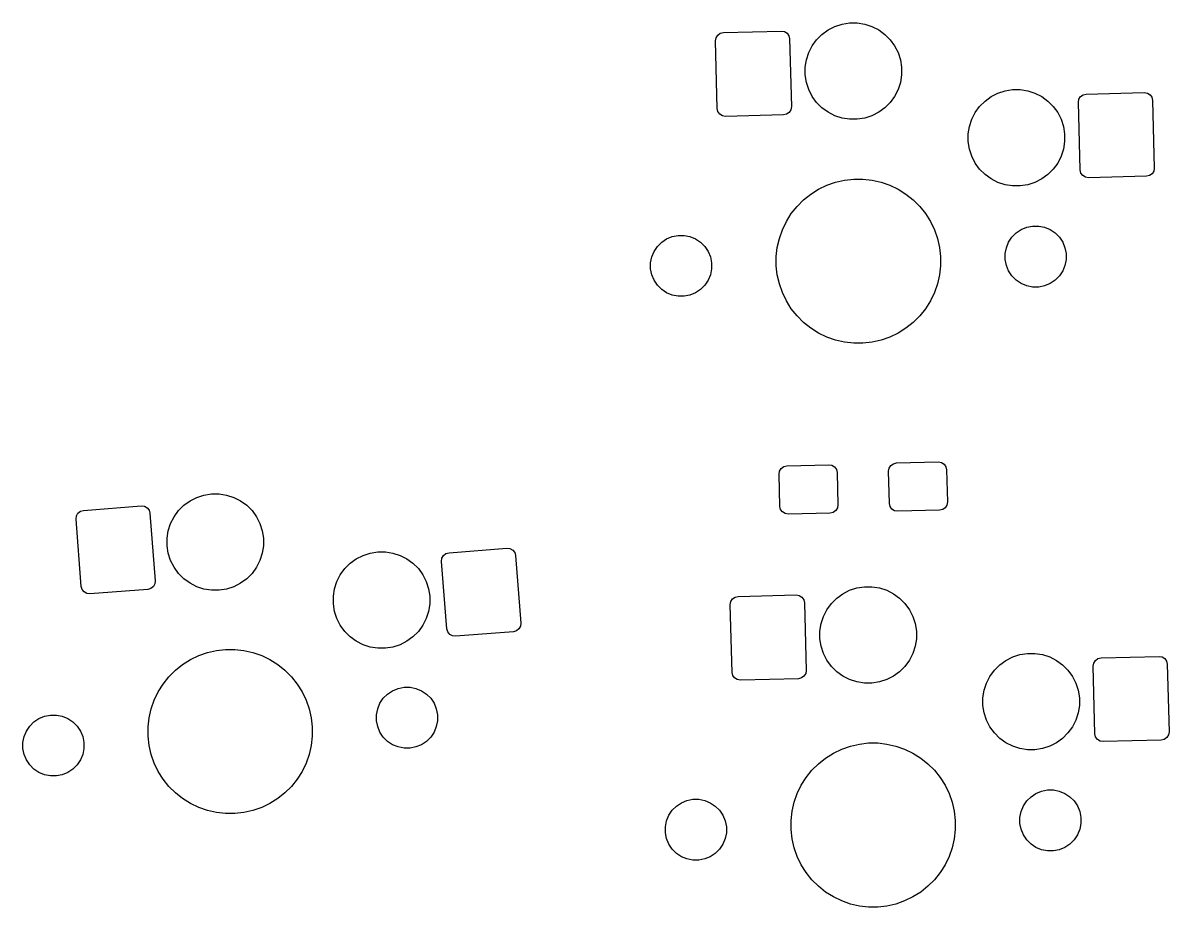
# Model space of a CAD drawing. Extents: x -173 to 103, y -39 to 58.
# Drawn here: x 9.27 to 44.81, y 30.9 to 58.33 of the extents above; entities that cross this region are included whole.
import ezdxf

# ---------------------------------------------------------------- set-up
doc = ezdxf.new("R2010")
doc.units = 0
doc.layers.add('BLACK', color=7, linetype='CONTINUOUS')

msp = doc.modelspace()

# ---------------------------------------------------------------- linework, layer by layer
at = {"layer": 'BLACK', "linetype": 'CONTINUOUS'}
for p, q in [((34.674033, 58.294858), (34.906512, 58.331679)), ((34.906512, 58.331679), (35.14189, 58.331679)), ((35.14189, 58.331679), (35.374369, 58.294858)), ((30.76469, 57.870828), (30.816742, 57.953325)), ((30.816742, 57.953325), (30.896401, 58.009622)), ((30.896401, 58.009622), (30.991541, 58.03115)), ((30.991541, 58.03115), (32.790925, 58.078269)), ((32.790925, 58.078269), (32.887061, 58.06175)), ((32.887061, 58.06175), (32.969558, 58.009698)), ((32.969558, 58.009698), (33.025855, 57.930039)), ((33.883592, 57.810475), (34.050029, 57.976912)), ((34.050029, 57.976912), (34.240453, 58.115263)), ((34.240453, 58.115263), (34.450176, 58.222122)), ((34.450176, 58.222122), (34.674033, 58.294858)), ((35.374369, 58.294858), (35.598226, 58.222122)), ((35.598226, 58.222122), (35.807949, 58.115263)), ((35.807949, 58.115263), (35.998373, 57.976912)), ((35.998373, 57.976912), (36.16481, 57.810475)), ((30.748171, 57.774692), (30.76469, 57.870828)), ((30.803143, 55.675411), (30.748171, 57.774692)), ((33.025855, 57.930039), (33.047383, 57.834899)), ((33.047383, 57.834899), (33.102355, 55.735618)), ((33.638382, 57.410328), (33.745241, 57.620051)), ((33.745241, 57.620051), (33.883592, 57.810475)), ((36.16481, 57.810475), (36.303161, 57.620051)), ((36.303161, 57.620051), (36.41002, 57.410328)), ((33.565646, 57.186471), (33.638382, 57.410328)), ((36.41002, 57.410328), (36.482756, 57.186471)), ((33.528825, 56.953992), (33.565646, 57.186471)), ((33.528825, 56.718614), (33.528825, 56.953992)), ((36.482756, 57.186471), (36.519577, 56.953992)), ((36.519577, 56.953992), (36.519577, 56.718614)), ((33.565646, 56.486135), (33.528825, 56.718614)), ((36.519577, 56.718614), (36.482756, 56.486135)), ((33.638382, 56.262278), (33.565646, 56.486135)), ((33.745241, 56.052555), (33.638382, 56.262278)), ((36.41002, 56.262278), (36.303161, 56.052555)), ((36.482756, 56.486135), (36.41002, 56.262278)), ((39.506052, 56.153761), (39.729909, 56.226497)), ((39.729909, 56.226497), (39.962388, 56.263318)), ((39.962388, 56.263318), (40.197766, 56.263318)), ((40.197766, 56.263318), (40.430245, 56.226497)), ((40.430245, 56.226497), (40.654102, 56.153761)), ((42.245293, 56.125085), (44.044677, 56.172204)), ((44.044677, 56.172204), (44.140813, 56.155685)), ((33.883592, 55.862131), (33.745241, 56.052555)), ((34.050029, 55.695694), (33.883592, 55.862131)), ((36.16481, 55.862131), (35.998373, 55.695694)), ((36.303161, 56.052555), (36.16481, 55.862131)), ((38.939468, 55.742114), (39.105905, 55.908551)), ((39.105905, 55.908551), (39.296329, 56.046902)), ((39.296329, 56.046902), (39.506052, 56.153761)), ((40.654102, 56.153761), (40.863825, 56.046902)), ((40.863825, 56.046902), (41.054249, 55.908551)), ((41.054249, 55.908551), (41.220686, 55.742114)), ((42.001923, 55.868627), (42.018442, 55.964763)), ((42.056895, 53.769346), (42.001923, 55.868627)), ((42.018442, 55.964763), (42.070494, 56.04726)), ((42.070494, 56.04726), (42.150153, 56.103557)), ((42.150153, 56.103557), (42.245293, 56.125085)), ((44.140813, 56.155685), (44.22331, 56.103633)), ((44.22331, 56.103633), (44.279607, 56.023974)), ((44.279607, 56.023974), (44.301135, 55.928834)), ((44.301135, 55.928834), (44.356107, 53.829553)), ((30.824671, 55.580271), (30.803143, 55.675411)), ((30.880968, 55.500612), (30.824671, 55.580271)), ((30.963465, 55.44856), (30.880968, 55.500612)), ((32.858985, 55.47916), (31.059601, 55.432041)), ((32.954125, 55.500688), (32.858985, 55.47916)), ((33.033784, 55.556985), (32.954125, 55.500688)), ((33.085836, 55.639482), (33.033784, 55.556985)), ((33.102355, 55.735618), (33.085836, 55.639482)), ((34.240453, 55.557343), (34.050029, 55.695694)), ((34.450176, 55.450484), (34.240453, 55.557343)), ((35.807949, 55.557343), (35.598226, 55.450484)), ((35.998373, 55.695694), (35.807949, 55.557343)), ((38.694258, 55.341967), (38.801117, 55.55169)), ((38.801117, 55.55169), (38.939468, 55.742114)), ((41.220686, 55.742114), (41.359037, 55.55169)), ((41.359037, 55.55169), (41.465896, 55.341967)), ((31.059601, 55.432041), (30.963465, 55.44856)), ((34.674033, 55.377748), (34.450176, 55.450484)), ((34.906512, 55.340927), (34.674033, 55.377748)), ((35.14189, 55.340927), (34.906512, 55.340927)), ((35.374369, 55.377748), (35.14189, 55.340927)), ((35.598226, 55.450484), (35.374369, 55.377748)), ((38.584701, 54.885631), (38.621522, 55.11811)), ((38.621522, 55.11811), (38.694258, 55.341967)), ((41.465896, 55.341967), (41.538632, 55.11811)), ((41.538632, 55.11811), (41.575453, 54.885631)), ((38.584701, 54.650253), (38.584701, 54.885631)), ((41.575453, 54.885631), (41.575453, 54.650253)), ((38.621522, 54.417774), (38.584701, 54.650253)), ((38.694258, 54.193917), (38.621522, 54.417774)), ((41.538632, 54.417774), (41.465896, 54.193917)), ((41.575453, 54.650253), (41.538632, 54.417774)), ((38.801117, 53.984194), (38.694258, 54.193917)), ((41.465896, 54.193917), (41.359037, 53.984194)), ((38.939468, 53.79377), (38.801117, 53.984194)), ((39.105905, 53.627333), (38.939468, 53.79377)), ((41.220686, 53.79377), (41.054249, 53.627333)), ((41.359037, 53.984194), (41.220686, 53.79377)), ((42.078423, 53.674206), (42.056895, 53.769346)), ((42.13472, 53.594547), (42.078423, 53.674206)), ((44.339588, 53.733417), (44.287536, 53.65092)), ((44.356107, 53.829553), (44.339588, 53.733417)), ((34.202802, 53.294218), (34.472714, 53.388664)), ((34.472714, 53.388664), (34.751504, 53.452296)), ((34.751504, 53.452296), (35.035665, 53.484313)), ((35.035665, 53.484313), (35.321625, 53.484313)), ((35.321625, 53.484313), (35.605786, 53.452296)), ((35.605786, 53.452296), (35.884576, 53.388664)), ((35.884576, 53.388664), (36.154488, 53.294218)), ((39.296329, 53.488982), (39.105905, 53.627333)), ((39.506052, 53.382123), (39.296329, 53.488982)), ((39.729909, 53.309387), (39.506052, 53.382123)), ((40.654102, 53.382123), (40.430245, 53.309387)), ((40.863825, 53.488982), (40.654102, 53.382123)), ((41.054249, 53.627333), (40.863825, 53.488982)), ((42.217217, 53.542495), (42.13472, 53.594547)), ((42.313353, 53.525976), (42.217217, 53.542495)), ((44.112737, 53.573095), (42.313353, 53.525976)), ((44.207877, 53.594623), (44.112737, 53.573095)), ((44.287536, 53.65092), (44.207877, 53.594623)), ((33.479461, 52.839713), (33.703033, 53.018005)), ((33.703033, 53.018005), (33.945162, 53.170145)), ((33.945162, 53.170145), (34.202802, 53.294218)), ((36.154488, 53.294218), (36.412128, 53.170145)), ((36.412128, 53.170145), (36.654257, 53.018005)), ((36.654257, 53.018005), (36.877829, 52.839713)), ((39.962388, 53.272566), (39.729909, 53.309387)), ((40.197766, 53.272566), (39.962388, 53.272566)), ((40.430245, 53.309387), (40.197766, 53.272566)), ((33.098965, 52.413937), (33.277257, 52.637509)), ((33.277257, 52.637509), (33.479461, 52.839713)), ((36.877829, 52.839713), (37.080033, 52.637509)), ((37.080033, 52.637509), (37.258325, 52.413937)), ((32.946825, 52.171808), (33.098965, 52.413937)), ((37.258325, 52.413937), (37.410465, 52.171808)), ((32.728306, 51.644256), (32.822752, 51.914168)), ((32.822752, 51.914168), (32.946825, 52.171808)), ((37.410465, 52.171808), (37.534538, 51.914168)), ((37.534538, 51.914168), (37.628984, 51.644256)), ((40.074086, 51.816658), (40.228933, 51.920123)), ((40.228933, 51.920123), (40.40099, 51.991391)), ((40.40099, 51.991391), (40.583644, 52.027723)), ((40.583644, 52.027723), (40.769876, 52.027723)), ((40.769876, 52.027723), (40.95253, 51.991391)), ((40.95253, 51.991391), (41.124587, 51.920123)), ((41.124587, 51.920123), (41.279434, 51.816658)), ((29.077856, 51.528712), (29.232703, 51.632177)), ((29.232703, 51.632177), (29.40476, 51.703445)), ((29.40476, 51.703445), (29.587414, 51.739777)), ((29.587414, 51.739777), (29.773646, 51.739777)), ((29.773646, 51.739777), (29.9563, 51.703445)), ((29.9563, 51.703445), (30.128357, 51.632177)), ((30.128357, 51.632177), (30.283204, 51.528712)), ((32.664674, 51.365466), (32.728306, 51.644256)), ((37.628984, 51.644256), (37.692616, 51.365466)), ((39.838935, 51.530125), (39.9424, 51.684972)), ((39.9424, 51.684972), (40.074086, 51.816658)), ((41.279434, 51.816658), (41.41112, 51.684972)), ((41.41112, 51.684972), (41.514585, 51.530125)), ((28.771437, 51.070122), (28.842705, 51.242179)), ((28.842705, 51.242179), (28.94617, 51.397026)), ((28.94617, 51.397026), (29.077856, 51.528712)), ((30.283204, 51.528712), (30.41489, 51.397026)), ((30.41489, 51.397026), (30.518355, 51.242179)), ((30.518355, 51.242179), (30.589623, 51.070122)), ((32.632657, 51.081305), (32.664674, 51.365466)), ((37.692616, 51.365466), (37.724633, 51.081305)), ((39.731335, 51.175414), (39.767667, 51.358068)), ((39.767667, 51.358068), (39.838935, 51.530125)), ((41.514585, 51.530125), (41.585853, 51.358068)), ((41.585853, 51.358068), (41.622185, 51.175414)), ((28.735105, 50.887468), (28.771437, 51.070122)), ((28.735105, 50.701236), (28.735105, 50.887468)), ((30.589623, 51.070122), (30.625955, 50.887468)), ((30.625955, 50.887468), (30.625955, 50.701236)), ((32.632657, 50.795345), (32.632657, 51.081305)), ((37.724633, 51.081305), (37.724633, 50.795345)), ((39.731335, 50.989182), (39.731335, 51.175414)), ((39.767667, 50.806528), (39.731335, 50.989182)), ((41.622185, 50.989182), (41.585853, 50.806528)), ((41.622185, 51.175414), (41.622185, 50.989182)), ((28.771437, 50.518582), (28.735105, 50.701236)), ((28.842705, 50.346525), (28.771437, 50.518582)), ((30.589623, 50.518582), (30.518355, 50.346525)), ((30.625955, 50.701236), (30.589623, 50.518582)), ((32.664674, 50.511184), (32.632657, 50.795345)), ((32.728306, 50.232394), (32.664674, 50.511184)), ((37.692616, 50.511184), (37.628984, 50.232394)), ((37.724633, 50.795345), (37.692616, 50.511184)), ((39.838935, 50.634471), (39.767667, 50.806528)), ((39.9424, 50.479624), (39.838935, 50.634471)), ((40.074086, 50.347938), (39.9424, 50.479624)), ((41.41112, 50.479624), (41.279434, 50.347938)), ((41.514585, 50.634471), (41.41112, 50.479624)), ((41.585853, 50.806528), (41.514585, 50.634471)), ((28.94617, 50.191678), (28.842705, 50.346525)), ((29.077856, 50.059992), (28.94617, 50.191678)), ((30.41489, 50.191678), (30.283204, 50.059992)), ((30.518355, 50.346525), (30.41489, 50.191678)), ((32.822752, 49.962482), (32.728306, 50.232394)), ((37.628984, 50.232394), (37.534538, 49.962482)), ((40.228933, 50.244473), (40.074086, 50.347938)), ((40.40099, 50.173205), (40.228933, 50.244473)), ((40.583644, 50.136873), (40.40099, 50.173205)), ((40.769876, 50.136873), (40.583644, 50.136873)), ((40.95253, 50.173205), (40.769876, 50.136873)), ((41.124587, 50.244473), (40.95253, 50.173205)), ((41.279434, 50.347938), (41.124587, 50.244473)), ((29.232703, 49.956527), (29.077856, 50.059992)), ((29.40476, 49.885259), (29.232703, 49.956527)), ((29.587414, 49.848927), (29.40476, 49.885259)), ((29.773646, 49.848927), (29.587414, 49.848927)), ((29.9563, 49.885259), (29.773646, 49.848927)), ((30.128357, 49.956527), (29.9563, 49.885259)), ((30.283204, 50.059992), (30.128357, 49.956527)), ((32.946825, 49.704842), (32.822752, 49.962482)), ((37.534538, 49.962482), (37.410465, 49.704842)), ((33.098965, 49.462713), (32.946825, 49.704842)), ((33.277257, 49.239141), (33.098965, 49.462713)), ((37.258325, 49.462713), (37.080033, 49.239141)), ((37.410465, 49.704842), (37.258325, 49.462713)), ((33.479461, 49.036937), (33.277257, 49.239141)), ((37.080033, 49.239141), (36.877829, 49.036937)), ((33.703033, 48.858645), (33.479461, 49.036937)), ((33.945162, 48.706505), (33.703033, 48.858645)), ((34.202802, 48.582432), (33.945162, 48.706505)), ((36.412128, 48.706505), (36.154488, 48.582432)), ((36.654257, 48.858645), (36.412128, 48.706505)), ((36.877829, 49.036937), (36.654257, 48.858645)), ((34.472714, 48.487986), (34.202802, 48.582432)), ((34.751504, 48.424354), (34.472714, 48.487986)), ((35.035665, 48.392337), (34.751504, 48.424354)), ((35.321625, 48.392337), (35.035665, 48.392337)), ((35.605786, 48.424354), (35.321625, 48.392337)), ((35.884576, 48.487986), (35.605786, 48.424354)), ((36.154488, 48.582432), (35.884576, 48.487986)), ((32.734322, 44.427905), (32.786373, 44.510402)), ((32.786373, 44.510402), (32.866033, 44.566699)), ((32.866033, 44.566699), (32.961173, 44.588227)), ((32.961173, 44.588227), (34.260728, 44.622257)), ((34.260728, 44.622257), (34.356864, 44.605738)), ((34.356864, 44.605738), (34.439361, 44.553687)), ((34.439361, 44.553687), (34.495658, 44.474027)), ((34.495658, 44.474027), (34.517186, 44.378887)), ((36.116637, 44.42077), (36.133156, 44.516907)), ((36.133156, 44.516907), (36.185207, 44.599404)), ((36.185207, 44.599404), (36.264867, 44.655701)), ((36.264867, 44.655701), (36.360007, 44.677229)), ((36.360007, 44.677229), (37.659562, 44.711259)), ((37.659562, 44.711259), (37.755698, 44.69474)), ((37.755698, 44.69474), (37.838195, 44.642689)), ((37.838195, 44.642689), (37.894492, 44.563029)), ((37.894492, 44.563029), (37.91602, 44.467889)), ((37.91602, 44.467889), (37.942197, 43.468232)), ((32.717803, 44.331768), (32.734322, 44.427905)), ((32.74398, 43.332111), (32.717803, 44.331768)), ((34.517186, 44.378887), (34.543363, 43.37923)), ((36.142814, 43.421113), (36.116637, 44.42077)), ((14.093384, 43.199584), (14.259821, 43.366021)), ((14.259821, 43.366021), (14.450245, 43.504372)), ((14.450245, 43.504372), (14.659968, 43.611231)), ((14.659968, 43.611231), (14.883825, 43.683967)), ((14.883825, 43.683967), (15.116304, 43.720788)), ((15.116304, 43.720788), (15.351682, 43.720788)), ((15.351682, 43.720788), (15.584161, 43.683967)), ((15.584161, 43.683967), (15.808018, 43.611231)), ((15.808018, 43.611231), (16.017741, 43.504372)), ((16.017741, 43.504372), (16.208165, 43.366021)), ((16.208165, 43.366021), (16.374602, 43.199584)), ((34.543363, 43.37923), (34.526844, 43.283093)), ((36.164342, 43.325973), (36.142814, 43.421113)), ((37.925678, 43.372095), (37.873627, 43.289598)), ((37.942197, 43.468232), (37.925678, 43.372095)), ((10.914713, 42.938724), (10.926178, 43.035593)), ((10.926178, 43.035593), (10.973841, 43.120701)), ((10.973841, 43.120701), (11.050445, 43.181091)), ((11.050445, 43.181091), (11.144328, 43.207568)), ((11.144328, 43.207568), (12.938779, 43.348795)), ((12.938779, 43.348795), (13.035648, 43.33733)), ((13.035648, 43.33733), (13.120756, 43.289667)), ((13.120756, 43.289667), (13.181145, 43.213063)), ((13.181145, 43.213063), (13.207623, 43.11918)), ((13.207623, 43.11918), (13.372387, 41.025654)), ((13.955033, 43.00916), (14.093384, 43.199584)), ((16.374602, 43.199584), (16.512953, 43.00916)), ((32.765508, 43.236971), (32.74398, 43.332111)), ((32.821805, 43.157311), (32.765508, 43.236971)), ((32.904302, 43.10526), (32.821805, 43.157311)), ((33.000438, 43.088741), (32.904302, 43.10526)), ((34.299993, 43.122771), (33.000438, 43.088741)), ((34.395133, 43.144299), (34.299993, 43.122771)), ((34.474793, 43.200596), (34.395133, 43.144299)), ((34.526844, 43.283093), (34.474793, 43.200596)), ((36.220639, 43.246313), (36.164342, 43.325973)), ((36.303136, 43.194262), (36.220639, 43.246313)), ((36.399272, 43.177743), (36.303136, 43.194262)), ((37.698827, 43.211773), (36.399272, 43.177743)), ((37.793967, 43.233301), (37.698827, 43.211773)), ((37.873627, 43.289598), (37.793967, 43.233301)), ((11.079477, 40.845198), (10.914713, 42.938724)), ((13.775438, 42.57558), (13.848174, 42.799437)), ((13.848174, 42.799437), (13.955033, 43.00916)), ((16.512953, 43.00916), (16.619812, 42.799437)), ((16.619812, 42.799437), (16.692548, 42.57558)), ((13.738617, 42.343101), (13.775438, 42.57558)), ((13.738617, 42.107723), (13.738617, 42.343101)), ((16.692548, 42.57558), (16.729369, 42.343101)), ((16.729369, 42.343101), (16.729369, 42.107723)), ((13.775438, 41.875244), (13.738617, 42.107723)), ((16.729369, 42.107723), (16.692548, 41.875244)), ((22.482412, 41.893092), (24.276863, 42.034319)), ((24.276863, 42.034319), (24.373732, 42.022854)), ((24.373732, 42.022854), (24.45884, 41.975191)), ((24.45884, 41.975191), (24.519229, 41.898587)), ((13.848174, 41.651387), (13.775438, 41.875244)), ((13.955033, 41.441664), (13.848174, 41.651387)), ((16.619812, 41.651387), (16.512953, 41.441664)), ((16.692548, 41.875244), (16.619812, 41.651387)), ((19.417018, 41.565099), (19.607442, 41.70345)), ((19.607442, 41.70345), (19.817165, 41.810309)), ((19.817165, 41.810309), (20.041022, 41.883045)), ((20.041022, 41.883045), (20.273501, 41.919866)), ((20.273501, 41.919866), (20.508879, 41.919866)), ((20.508879, 41.919866), (20.741358, 41.883045)), ((20.741358, 41.883045), (20.965215, 41.810309)), ((20.965215, 41.810309), (21.174938, 41.70345)), ((21.174938, 41.70345), (21.365362, 41.565099)), ((22.252797, 41.624248), (22.264262, 41.721117)), ((22.417561, 39.530722), (22.252797, 41.624248)), ((22.264262, 41.721117), (22.311925, 41.806225)), ((22.311925, 41.806225), (22.388529, 41.866615)), ((22.388529, 41.866615), (22.482412, 41.893092)), ((24.519229, 41.898587), (24.545707, 41.804704)), ((24.545707, 41.804704), (24.710471, 39.711178)), ((14.093384, 41.25124), (13.955033, 41.441664)), ((14.259821, 41.084803), (14.093384, 41.25124)), ((16.374602, 41.25124), (16.208165, 41.084803)), ((16.512953, 41.441664), (16.374602, 41.25124)), ((19.11223, 41.208238), (19.250581, 41.398662)), ((19.250581, 41.398662), (19.417018, 41.565099)), ((21.365362, 41.565099), (21.531799, 41.398662)), ((21.531799, 41.398662), (21.67015, 41.208238)), ((13.360922, 40.928785), (13.313259, 40.843677)), ((13.372387, 41.025654), (13.360922, 40.928785)), ((14.450245, 40.946452), (14.259821, 41.084803)), ((14.659968, 40.839593), (14.450245, 40.946452)), ((16.017741, 40.946452), (15.808018, 40.839593)), ((16.208165, 41.084803), (16.017741, 40.946452)), ((18.932635, 40.774658), (19.005371, 40.998515)), ((19.005371, 40.998515), (19.11223, 41.208238)), ((21.67015, 41.208238), (21.777009, 40.998515)), ((21.777009, 40.998515), (21.849745, 40.774658)), ((11.105955, 40.751315), (11.079477, 40.845198)), ((11.166344, 40.674711), (11.105955, 40.751315)), ((11.251452, 40.627048), (11.166344, 40.674711)), ((11.348321, 40.615583), (11.251452, 40.627048)), ((13.142772, 40.75681), (11.348321, 40.615583)), ((13.236655, 40.783287), (13.142772, 40.75681)), ((13.313259, 40.843677), (13.236655, 40.783287)), ((14.883825, 40.766857), (14.659968, 40.839593)), ((15.116304, 40.730036), (14.883825, 40.766857)), ((15.351682, 40.730036), (15.116304, 40.730036)), ((15.584161, 40.766857), (15.351682, 40.730036)), ((15.808018, 40.839593), (15.584161, 40.766857)), ((18.895814, 40.542179), (18.932635, 40.774658)), ((18.895814, 40.306801), (18.895814, 40.542179)), ((21.849745, 40.774658), (21.886566, 40.542179)), ((21.886566, 40.542179), (21.886566, 40.306801)), ((31.354498, 40.515619), (31.449638, 40.537147)), ((31.449638, 40.537147), (33.249022, 40.584266)), ((33.249022, 40.584266), (33.345158, 40.567747)), ((33.345158, 40.567747), (33.427655, 40.515695)), ((34.508126, 40.482909), (34.69855, 40.62126)), ((34.69855, 40.62126), (34.908273, 40.728119)), ((34.908273, 40.728119), (35.13213, 40.800855)), ((35.13213, 40.800855), (35.364609, 40.837676)), ((35.364609, 40.837676), (35.599987, 40.837676)), ((35.599987, 40.837676), (35.832466, 40.800855)), ((35.832466, 40.800855), (36.056323, 40.728119)), ((36.056323, 40.728119), (36.266046, 40.62126)), ((36.266046, 40.62126), (36.45647, 40.482909)), ((18.932635, 40.074322), (18.895814, 40.306801)), ((21.886566, 40.306801), (21.849745, 40.074322)), ((31.206268, 40.280689), (31.222787, 40.376825)), ((31.26124, 38.181408), (31.206268, 40.280689)), ((31.222787, 40.376825), (31.274839, 40.459322)), ((31.274839, 40.459322), (31.354498, 40.515619)), ((33.427655, 40.515695), (33.483952, 40.436036)), ((33.483952, 40.436036), (33.50548, 40.340896)), ((33.50548, 40.340896), (33.560452, 38.241615)), ((34.203338, 40.126048), (34.341689, 40.316472)), ((34.341689, 40.316472), (34.508126, 40.482909)), ((36.45647, 40.482909), (36.622907, 40.316472)), ((36.622907, 40.316472), (36.761258, 40.126048)), ((19.005371, 39.850465), (18.932635, 40.074322)), ((19.11223, 39.640742), (19.005371, 39.850465)), ((21.777009, 39.850465), (21.67015, 39.640742)), ((21.849745, 40.074322), (21.777009, 39.850465)), ((34.023743, 39.692468), (34.096479, 39.916325)), ((34.096479, 39.916325), (34.203338, 40.126048)), ((36.761258, 40.126048), (36.868117, 39.916325)), ((36.868117, 39.916325), (36.940853, 39.692468)), ((19.250581, 39.450318), (19.11223, 39.640742)), ((21.67015, 39.640742), (21.531799, 39.450318)), ((22.444039, 39.436839), (22.417561, 39.530722)), ((24.574739, 39.468811), (24.480856, 39.442334)), ((24.651343, 39.529201), (24.574739, 39.468811)), ((24.699006, 39.614309), (24.651343, 39.529201)), ((24.710471, 39.711178), (24.699006, 39.614309)), ((33.986922, 39.459989), (34.023743, 39.692468)), ((33.986922, 39.224611), (33.986922, 39.459989)), ((36.940853, 39.692468), (36.977674, 39.459989)), ((36.977674, 39.459989), (36.977674, 39.224611)), ((19.417018, 39.283881), (19.250581, 39.450318)), ((19.607442, 39.14553), (19.417018, 39.283881)), ((19.817165, 39.038671), (19.607442, 39.14553)), ((21.174938, 39.14553), (20.965215, 39.038671)), ((21.365362, 39.283881), (21.174938, 39.14553)), ((21.531799, 39.450318), (21.365362, 39.283881)), ((22.504428, 39.360235), (22.444039, 39.436839)), ((22.589536, 39.312572), (22.504428, 39.360235)), ((22.686405, 39.301107), (22.589536, 39.312572)), ((24.480856, 39.442334), (22.686405, 39.301107)), ((34.023743, 38.992132), (33.986922, 39.224611)), ((36.977674, 39.224611), (36.940853, 38.992132)), ((14.721059, 38.699493), (14.990971, 38.793939)), ((14.990971, 38.793939), (15.269761, 38.857571)), ((15.269761, 38.857571), (15.553922, 38.889588)), ((15.553922, 38.889588), (15.839882, 38.889588)), ((15.839882, 38.889588), (16.124043, 38.857571)), ((16.124043, 38.857571), (16.402833, 38.793939)), ((16.402833, 38.793939), (16.672745, 38.699493)), ((20.041022, 38.965935), (19.817165, 39.038671)), ((20.273501, 38.929114), (20.041022, 38.965935)), ((20.508879, 38.929114), (20.273501, 38.929114)), ((20.741358, 38.965935), (20.508879, 38.929114)), ((20.965215, 39.038671), (20.741358, 38.965935)), ((34.096479, 38.768275), (34.023743, 38.992132)), ((34.203338, 38.558552), (34.096479, 38.768275)), ((36.868117, 38.768275), (36.761258, 38.558552)), ((36.940853, 38.992132), (36.868117, 38.768275)), ((40.188006, 38.732494), (40.420485, 38.769315)), ((40.420485, 38.769315), (40.655863, 38.769315)), ((40.655863, 38.769315), (40.888342, 38.732494)), ((13.997718, 38.244988), (14.22129, 38.42328)), ((14.22129, 38.42328), (14.463419, 38.57542)), ((14.463419, 38.57542), (14.721059, 38.699493)), ((16.672745, 38.699493), (16.930385, 38.57542)), ((16.930385, 38.57542), (17.172514, 38.42328)), ((17.172514, 38.42328), (17.396086, 38.244988)), ((34.341689, 38.368128), (34.203338, 38.558552)), ((36.761258, 38.558552), (36.622907, 38.368128)), ((39.397565, 38.248111), (39.564002, 38.414548)), ((39.564002, 38.414548), (39.754426, 38.552899)), ((39.754426, 38.552899), (39.964149, 38.659758)), ((39.964149, 38.659758), (40.188006, 38.732494)), ((40.888342, 38.732494), (41.112199, 38.659758)), ((41.112199, 38.659758), (41.321922, 38.552899)), ((41.321922, 38.552899), (41.512346, 38.414548)), ((41.512346, 38.414548), (41.678783, 38.248111)), ((42.46002, 38.374624), (42.476539, 38.47076)), ((42.476539, 38.47076), (42.528591, 38.553257)), ((42.528591, 38.553257), (42.60825, 38.609554)), ((42.60825, 38.609554), (42.70339, 38.631082)), ((42.70339, 38.631082), (44.502774, 38.678201)), ((44.502774, 38.678201), (44.59891, 38.661682)), ((44.59891, 38.661682), (44.681407, 38.60963)), ((44.681407, 38.60963), (44.737704, 38.529971)), ((44.737704, 38.529971), (44.759232, 38.434831)), ((44.759232, 38.434831), (44.814204, 36.33555)), ((13.617222, 37.819212), (13.795514, 38.042784)), ((13.795514, 38.042784), (13.997718, 38.244988)), ((17.396086, 38.244988), (17.59829, 38.042784)), ((17.59829, 38.042784), (17.776582, 37.819212)), ((31.282768, 38.086268), (31.26124, 38.181408)), ((31.339065, 38.006609), (31.282768, 38.086268)), ((33.491881, 38.062982), (33.412222, 38.006685)), ((33.543933, 38.145479), (33.491881, 38.062982)), ((33.560452, 38.241615), (33.543933, 38.145479)), ((34.508126, 38.201691), (34.341689, 38.368128)), ((34.69855, 38.06334), (34.508126, 38.201691)), ((34.908273, 37.956481), (34.69855, 38.06334)), ((36.266046, 38.06334), (36.056323, 37.956481)), ((36.45647, 38.201691), (36.266046, 38.06334)), ((36.622907, 38.368128), (36.45647, 38.201691)), ((39.152355, 37.847964), (39.259214, 38.057687)), ((39.259214, 38.057687), (39.397565, 38.248111)), ((41.678783, 38.248111), (41.817134, 38.057687)), ((41.817134, 38.057687), (41.923993, 37.847964)), ((42.514992, 36.275343), (42.46002, 38.374624)), ((13.465082, 37.577083), (13.617222, 37.819212)), ((17.776582, 37.819212), (17.928722, 37.577083)), ((20.73212, 37.61295), (20.904177, 37.684218)), ((20.904177, 37.684218), (21.086831, 37.72055)), ((21.086831, 37.72055), (21.273063, 37.72055)), ((21.273063, 37.72055), (21.455717, 37.684218)), ((21.455717, 37.684218), (21.627774, 37.61295)), ((31.421562, 37.954557), (31.339065, 38.006609)), ((31.517698, 37.938038), (31.421562, 37.954557)), ((33.317082, 37.985157), (31.517698, 37.938038)), ((33.412222, 38.006685), (33.317082, 37.985157)), ((35.13213, 37.883745), (34.908273, 37.956481)), ((35.364609, 37.846924), (35.13213, 37.883745)), ((35.599987, 37.846924), (35.364609, 37.846924)), ((35.832466, 37.883745), (35.599987, 37.846924)), ((36.056323, 37.956481), (35.832466, 37.883745)), ((39.079619, 37.624107), (39.152355, 37.847964)), ((41.923993, 37.847964), (41.996729, 37.624107)), ((13.341009, 37.319443), (13.465082, 37.577083)), ((17.928722, 37.577083), (18.052795, 37.319443)), ((20.342122, 37.222952), (20.445587, 37.377799)), ((20.445587, 37.377799), (20.577273, 37.509485)), ((20.577273, 37.509485), (20.73212, 37.61295)), ((21.627774, 37.61295), (21.782621, 37.509485)), ((21.782621, 37.509485), (21.914307, 37.377799)), ((21.914307, 37.377799), (22.017772, 37.222952)), ((39.042798, 37.391628), (39.079619, 37.624107)), ((39.042798, 37.15625), (39.042798, 37.391628)), ((41.996729, 37.624107), (42.03355, 37.391628)), ((42.03355, 37.391628), (42.03355, 37.15625)), ((13.182931, 36.770741), (13.246563, 37.049531)), ((13.246563, 37.049531), (13.341009, 37.319443)), ((18.052795, 37.319443), (18.147241, 37.049531)), ((18.147241, 37.049531), (18.210873, 36.770741)), ((20.234522, 36.868241), (20.270854, 37.050895)), ((20.270854, 37.050895), (20.342122, 37.222952)), ((22.017772, 37.222952), (22.08904, 37.050895)), ((22.08904, 37.050895), (22.125372, 36.868241)), ((39.079619, 36.923771), (39.042798, 37.15625)), ((42.03355, 37.15625), (41.996729, 36.923771)), ((9.479497, 36.514749), (9.611183, 36.646435)), ((9.611183, 36.646435), (9.76603, 36.7499)), ((9.76603, 36.7499), (9.938087, 36.821168)), ((9.938087, 36.821168), (10.120741, 36.8575)), ((10.120741, 36.8575), (10.306973, 36.8575)), ((10.306973, 36.8575), (10.489627, 36.821168)), ((10.489627, 36.821168), (10.661684, 36.7499)), ((10.661684, 36.7499), (10.816531, 36.646435)), ((10.816531, 36.646435), (10.948217, 36.514749)), ((13.150914, 36.48658), (13.182931, 36.770741)), ((18.210873, 36.770741), (18.24289, 36.48658)), ((20.234522, 36.682009), (20.234522, 36.868241)), ((20.270854, 36.499355), (20.234522, 36.682009)), ((22.125372, 36.682009), (22.08904, 36.499355)), ((22.125372, 36.868241), (22.125372, 36.682009)), ((39.152355, 36.699914), (39.079619, 36.923771)), ((39.259214, 36.490191), (39.152355, 36.699914)), ((41.923993, 36.699914), (41.817134, 36.490191)), ((41.996729, 36.923771), (41.923993, 36.699914)), ((9.304764, 36.187845), (9.376032, 36.359902)), ((9.376032, 36.359902), (9.479497, 36.514749)), ((10.948217, 36.514749), (11.051682, 36.359902)), ((11.051682, 36.359902), (11.12295, 36.187845)), ((13.150914, 36.20062), (13.150914, 36.48658)), ((18.24289, 36.48658), (18.24289, 36.20062)), ((20.342122, 36.327298), (20.270854, 36.499355)), ((20.445587, 36.172451), (20.342122, 36.327298)), ((22.017772, 36.327298), (21.914307, 36.172451)), ((22.08904, 36.499355), (22.017772, 36.327298)), ((39.397565, 36.299767), (39.259214, 36.490191)), ((39.564002, 36.13333), (39.397565, 36.299767)), ((41.678783, 36.299767), (41.512346, 36.13333)), ((41.817134, 36.490191), (41.678783, 36.299767)), ((42.53652, 36.180203), (42.514992, 36.275343)), ((44.814204, 36.33555), (44.797685, 36.239414)), ((9.268432, 36.005191), (9.304764, 36.187845)), ((9.268432, 35.818959), (9.268432, 36.005191)), ((11.12295, 36.187845), (11.159282, 36.005191)), ((11.159282, 36.005191), (11.159282, 35.818959)), ((13.182931, 35.916459), (13.150914, 36.20062)), ((13.246563, 35.637669), (13.182931, 35.916459)), ((18.210873, 35.916459), (18.147241, 35.637669)), ((18.24289, 36.20062), (18.210873, 35.916459)), ((20.577273, 36.040765), (20.445587, 36.172451)), ((20.73212, 35.9373), (20.577273, 36.040765)), ((20.904177, 35.866032), (20.73212, 35.9373)), ((21.627774, 35.9373), (21.455717, 35.866032)), ((21.782621, 36.040765), (21.627774, 35.9373)), ((21.914307, 36.172451), (21.782621, 36.040765)), ((34.930811, 35.894661), (35.209601, 35.958293)), ((35.209601, 35.958293), (35.493762, 35.99031)), ((35.493762, 35.99031), (35.779722, 35.99031)), ((35.779722, 35.99031), (36.063883, 35.958293)), ((36.063883, 35.958293), (36.342673, 35.894661)), ((39.754426, 35.994979), (39.564002, 36.13333)), ((39.964149, 35.88812), (39.754426, 35.994979)), ((41.321922, 35.994979), (41.112199, 35.88812)), ((41.512346, 36.13333), (41.321922, 35.994979)), ((42.592817, 36.100544), (42.53652, 36.180203)), ((42.675314, 36.048492), (42.592817, 36.100544)), ((42.77145, 36.031973), (42.675314, 36.048492)), ((44.570834, 36.079092), (42.77145, 36.031973)), ((44.665974, 36.10062), (44.570834, 36.079092)), ((44.745633, 36.156917), (44.665974, 36.10062)), ((44.797685, 36.239414), (44.745633, 36.156917)), ((9.304764, 35.636305), (9.268432, 35.818959)), ((9.376032, 35.464248), (9.304764, 35.636305)), ((11.12295, 35.636305), (11.051682, 35.464248)), ((11.159282, 35.818959), (11.12295, 35.636305)), ((13.341009, 35.367757), (13.246563, 35.637669)), ((18.147241, 35.637669), (18.052795, 35.367757)), ((21.086831, 35.8297), (20.904177, 35.866032)), ((21.273063, 35.8297), (21.086831, 35.8297)), ((21.455717, 35.866032), (21.273063, 35.8297)), ((34.16113, 35.524002), (34.403259, 35.676142)), ((34.403259, 35.676142), (34.660899, 35.800215)), ((34.660899, 35.800215), (34.930811, 35.894661)), ((36.342673, 35.894661), (36.612585, 35.800215)), ((36.612585, 35.800215), (36.870225, 35.676142)), ((36.870225, 35.676142), (37.112354, 35.524002)), ((40.188006, 35.815384), (39.964149, 35.88812)), ((40.420485, 35.778563), (40.188006, 35.815384)), ((40.655863, 35.778563), (40.420485, 35.778563)), ((40.888342, 35.815384), (40.655863, 35.778563)), ((41.112199, 35.88812), (40.888342, 35.815384)), ((9.479497, 35.309401), (9.376032, 35.464248)), ((9.611183, 35.177715), (9.479497, 35.309401)), ((10.948217, 35.309401), (10.816531, 35.177715)), ((11.051682, 35.464248), (10.948217, 35.309401)), ((13.465082, 35.110117), (13.341009, 35.367757)), ((18.052795, 35.367757), (17.928722, 35.110117)), ((33.735354, 35.143506), (33.937558, 35.34571)), ((33.937558, 35.34571), (34.16113, 35.524002)), ((37.112354, 35.524002), (37.335926, 35.34571)), ((37.335926, 35.34571), (37.53813, 35.143506)), ((9.76603, 35.07425), (9.611183, 35.177715)), ((9.938087, 35.002982), (9.76603, 35.07425)), ((10.120741, 34.96665), (9.938087, 35.002982)), ((10.306973, 34.96665), (10.120741, 34.96665)), ((10.489627, 35.002982), (10.306973, 34.96665)), ((10.661684, 35.07425), (10.489627, 35.002982)), ((10.816531, 35.177715), (10.661684, 35.07425)), ((13.617222, 34.867988), (13.465082, 35.110117)), ((13.795514, 34.644416), (13.617222, 34.867988)), ((17.776582, 34.867988), (17.59829, 34.644416)), ((17.928722, 35.110117), (17.776582, 34.867988)), ((33.404922, 34.677805), (33.557062, 34.919934)), ((33.557062, 34.919934), (33.735354, 35.143506)), ((37.53813, 35.143506), (37.716422, 34.919934)), ((37.716422, 34.919934), (37.868562, 34.677805)), ((13.997718, 34.442212), (13.795514, 34.644416)), ((17.59829, 34.644416), (17.396086, 34.442212)), ((33.280849, 34.420165), (33.404922, 34.677805)), ((37.868562, 34.677805), (37.992635, 34.420165)), ((40.68703, 34.42612), (40.859087, 34.497388)), ((40.859087, 34.497388), (41.041741, 34.53372)), ((41.041741, 34.53372), (41.227973, 34.53372)), ((41.227973, 34.53372), (41.410627, 34.497388)), ((41.410627, 34.497388), (41.582684, 34.42612)), ((14.22129, 34.26392), (13.997718, 34.442212)), ((14.463419, 34.11178), (14.22129, 34.26392)), ((17.172514, 34.26392), (16.930385, 34.11178)), ((17.396086, 34.442212), (17.172514, 34.26392)), ((29.535953, 34.034709), (29.6908, 34.138174)), ((29.6908, 34.138174), (29.862857, 34.209442)), ((29.862857, 34.209442), (30.045511, 34.245774)), ((30.045511, 34.245774), (30.231743, 34.245774)), ((30.231743, 34.245774), (30.414397, 34.209442)), ((30.414397, 34.209442), (30.586454, 34.138174)), ((30.586454, 34.138174), (30.741301, 34.034709)), ((33.122771, 33.871463), (33.186403, 34.150253)), ((33.186403, 34.150253), (33.280849, 34.420165)), ((37.992635, 34.420165), (38.087081, 34.150253)), ((38.087081, 34.150253), (38.150713, 33.871463)), ((40.297032, 34.036122), (40.400497, 34.190969)), ((40.400497, 34.190969), (40.532183, 34.322655)), ((40.532183, 34.322655), (40.68703, 34.42612)), ((41.582684, 34.42612), (41.737531, 34.322655)), ((41.737531, 34.322655), (41.869217, 34.190969)), ((41.869217, 34.190969), (41.972682, 34.036122)), ((14.721059, 33.987707), (14.463419, 34.11178)), ((14.990971, 33.893261), (14.721059, 33.987707)), ((15.269761, 33.829629), (14.990971, 33.893261)), ((15.553922, 33.797612), (15.269761, 33.829629)), ((15.839882, 33.797612), (15.553922, 33.797612)), ((16.124043, 33.829629), (15.839882, 33.797612)), ((16.402833, 33.893261), (16.124043, 33.829629)), ((16.672745, 33.987707), (16.402833, 33.893261)), ((16.930385, 34.11178), (16.672745, 33.987707)), ((29.300802, 33.748176), (29.404267, 33.903023)), ((29.404267, 33.903023), (29.535953, 34.034709)), ((30.741301, 34.034709), (30.872987, 33.903023)), ((30.872987, 33.903023), (30.976452, 33.748176)), ((33.090754, 33.587302), (33.122771, 33.871463)), ((38.150713, 33.871463), (38.18273, 33.587302)), ((40.189432, 33.681411), (40.225764, 33.864065)), ((40.225764, 33.864065), (40.297032, 34.036122)), ((41.972682, 34.036122), (42.04395, 33.864065)), ((42.04395, 33.864065), (42.080282, 33.681411)), ((29.193202, 33.393465), (29.229534, 33.576119)), ((29.229534, 33.576119), (29.300802, 33.748176)), ((30.976452, 33.748176), (31.04772, 33.576119)), ((31.04772, 33.576119), (31.084052, 33.393465)), ((33.090754, 33.301342), (33.090754, 33.587302)), ((38.18273, 33.587302), (38.18273, 33.301342)), ((40.189432, 33.495179), (40.189432, 33.681411)), ((40.225764, 33.312525), (40.189432, 33.495179)), ((42.080282, 33.495179), (42.04395, 33.312525)), ((42.080282, 33.681411), (42.080282, 33.495179)), ((29.193202, 33.207233), (29.193202, 33.393465)), ((29.229534, 33.024579), (29.193202, 33.207233)), ((31.084052, 33.207233), (31.04772, 33.024579)), ((31.084052, 33.393465), (31.084052, 33.207233)), ((33.122771, 33.017181), (33.090754, 33.301342)), ((38.18273, 33.301342), (38.150713, 33.017181)), ((40.297032, 33.140468), (40.225764, 33.312525)), ((40.400497, 32.985621), (40.297032, 33.140468)), ((41.972682, 33.140468), (41.869217, 32.985621)), ((42.04395, 33.312525), (41.972682, 33.140468)), ((29.300802, 32.852522), (29.229534, 33.024579)), ((29.404267, 32.697675), (29.300802, 32.852522)), ((30.976452, 32.852522), (30.872987, 32.697675)), ((31.04772, 33.024579), (30.976452, 32.852522)), ((33.186403, 32.738391), (33.122771, 33.017181)), ((33.280849, 32.468479), (33.186403, 32.738391)), ((38.087081, 32.738391), (37.992635, 32.468479)), ((38.150713, 33.017181), (38.087081, 32.738391)), ((40.532183, 32.853935), (40.400497, 32.985621)), ((40.68703, 32.75047), (40.532183, 32.853935)), ((40.859087, 32.679202), (40.68703, 32.75047)), ((41.582684, 32.75047), (41.410627, 32.679202)), ((41.737531, 32.853935), (41.582684, 32.75047)), ((41.869217, 32.985621), (41.737531, 32.853935)), ((29.535953, 32.565989), (29.404267, 32.697675)), ((29.6908, 32.462524), (29.535953, 32.565989)), ((29.862857, 32.391256), (29.6908, 32.462524)), ((30.045511, 32.354924), (29.862857, 32.391256)), ((30.231743, 32.354924), (30.045511, 32.354924)), ((30.414397, 32.391256), (30.231743, 32.354924)), ((30.586454, 32.462524), (30.414397, 32.391256)), ((30.741301, 32.565989), (30.586454, 32.462524)), ((30.872987, 32.697675), (30.741301, 32.565989)), ((33.404922, 32.210839), (33.280849, 32.468479)), ((37.992635, 32.468479), (37.868562, 32.210839)), ((41.041741, 32.64287), (40.859087, 32.679202)), ((41.227973, 32.64287), (41.041741, 32.64287)), ((41.410627, 32.679202), (41.227973, 32.64287)), ((33.557062, 31.96871), (33.404922, 32.210839)), ((37.868562, 32.210839), (37.716422, 31.96871)), ((33.735354, 31.745138), (33.557062, 31.96871)), ((33.937558, 31.542934), (33.735354, 31.745138)), ((37.53813, 31.745138), (37.335926, 31.542934)), ((37.716422, 31.96871), (37.53813, 31.745138)), ((34.16113, 31.364642), (33.937558, 31.542934)), ((34.403259, 31.212502), (34.16113, 31.364642)), ((37.112354, 31.364642), (36.870225, 31.212502)), ((37.335926, 31.542934), (37.112354, 31.364642)), ((34.660899, 31.088429), (34.403259, 31.212502)), ((34.930811, 30.993983), (34.660899, 31.088429)), ((35.209601, 30.930351), (34.930811, 30.993983)), ((35.493762, 30.898334), (35.209601, 30.930351)), ((36.063883, 30.930351), (35.779722, 30.898334)), ((36.342673, 30.993983), (36.063883, 30.930351)), ((36.612585, 31.088429), (36.342673, 30.993983)), ((36.870225, 31.212502), (36.612585, 31.088429)), ((35.779722, 30.898334), (35.493762, 30.898334))]:
    msp.add_line(p, q, dxfattribs=at)

doc.saveas('drawing.dxf')
